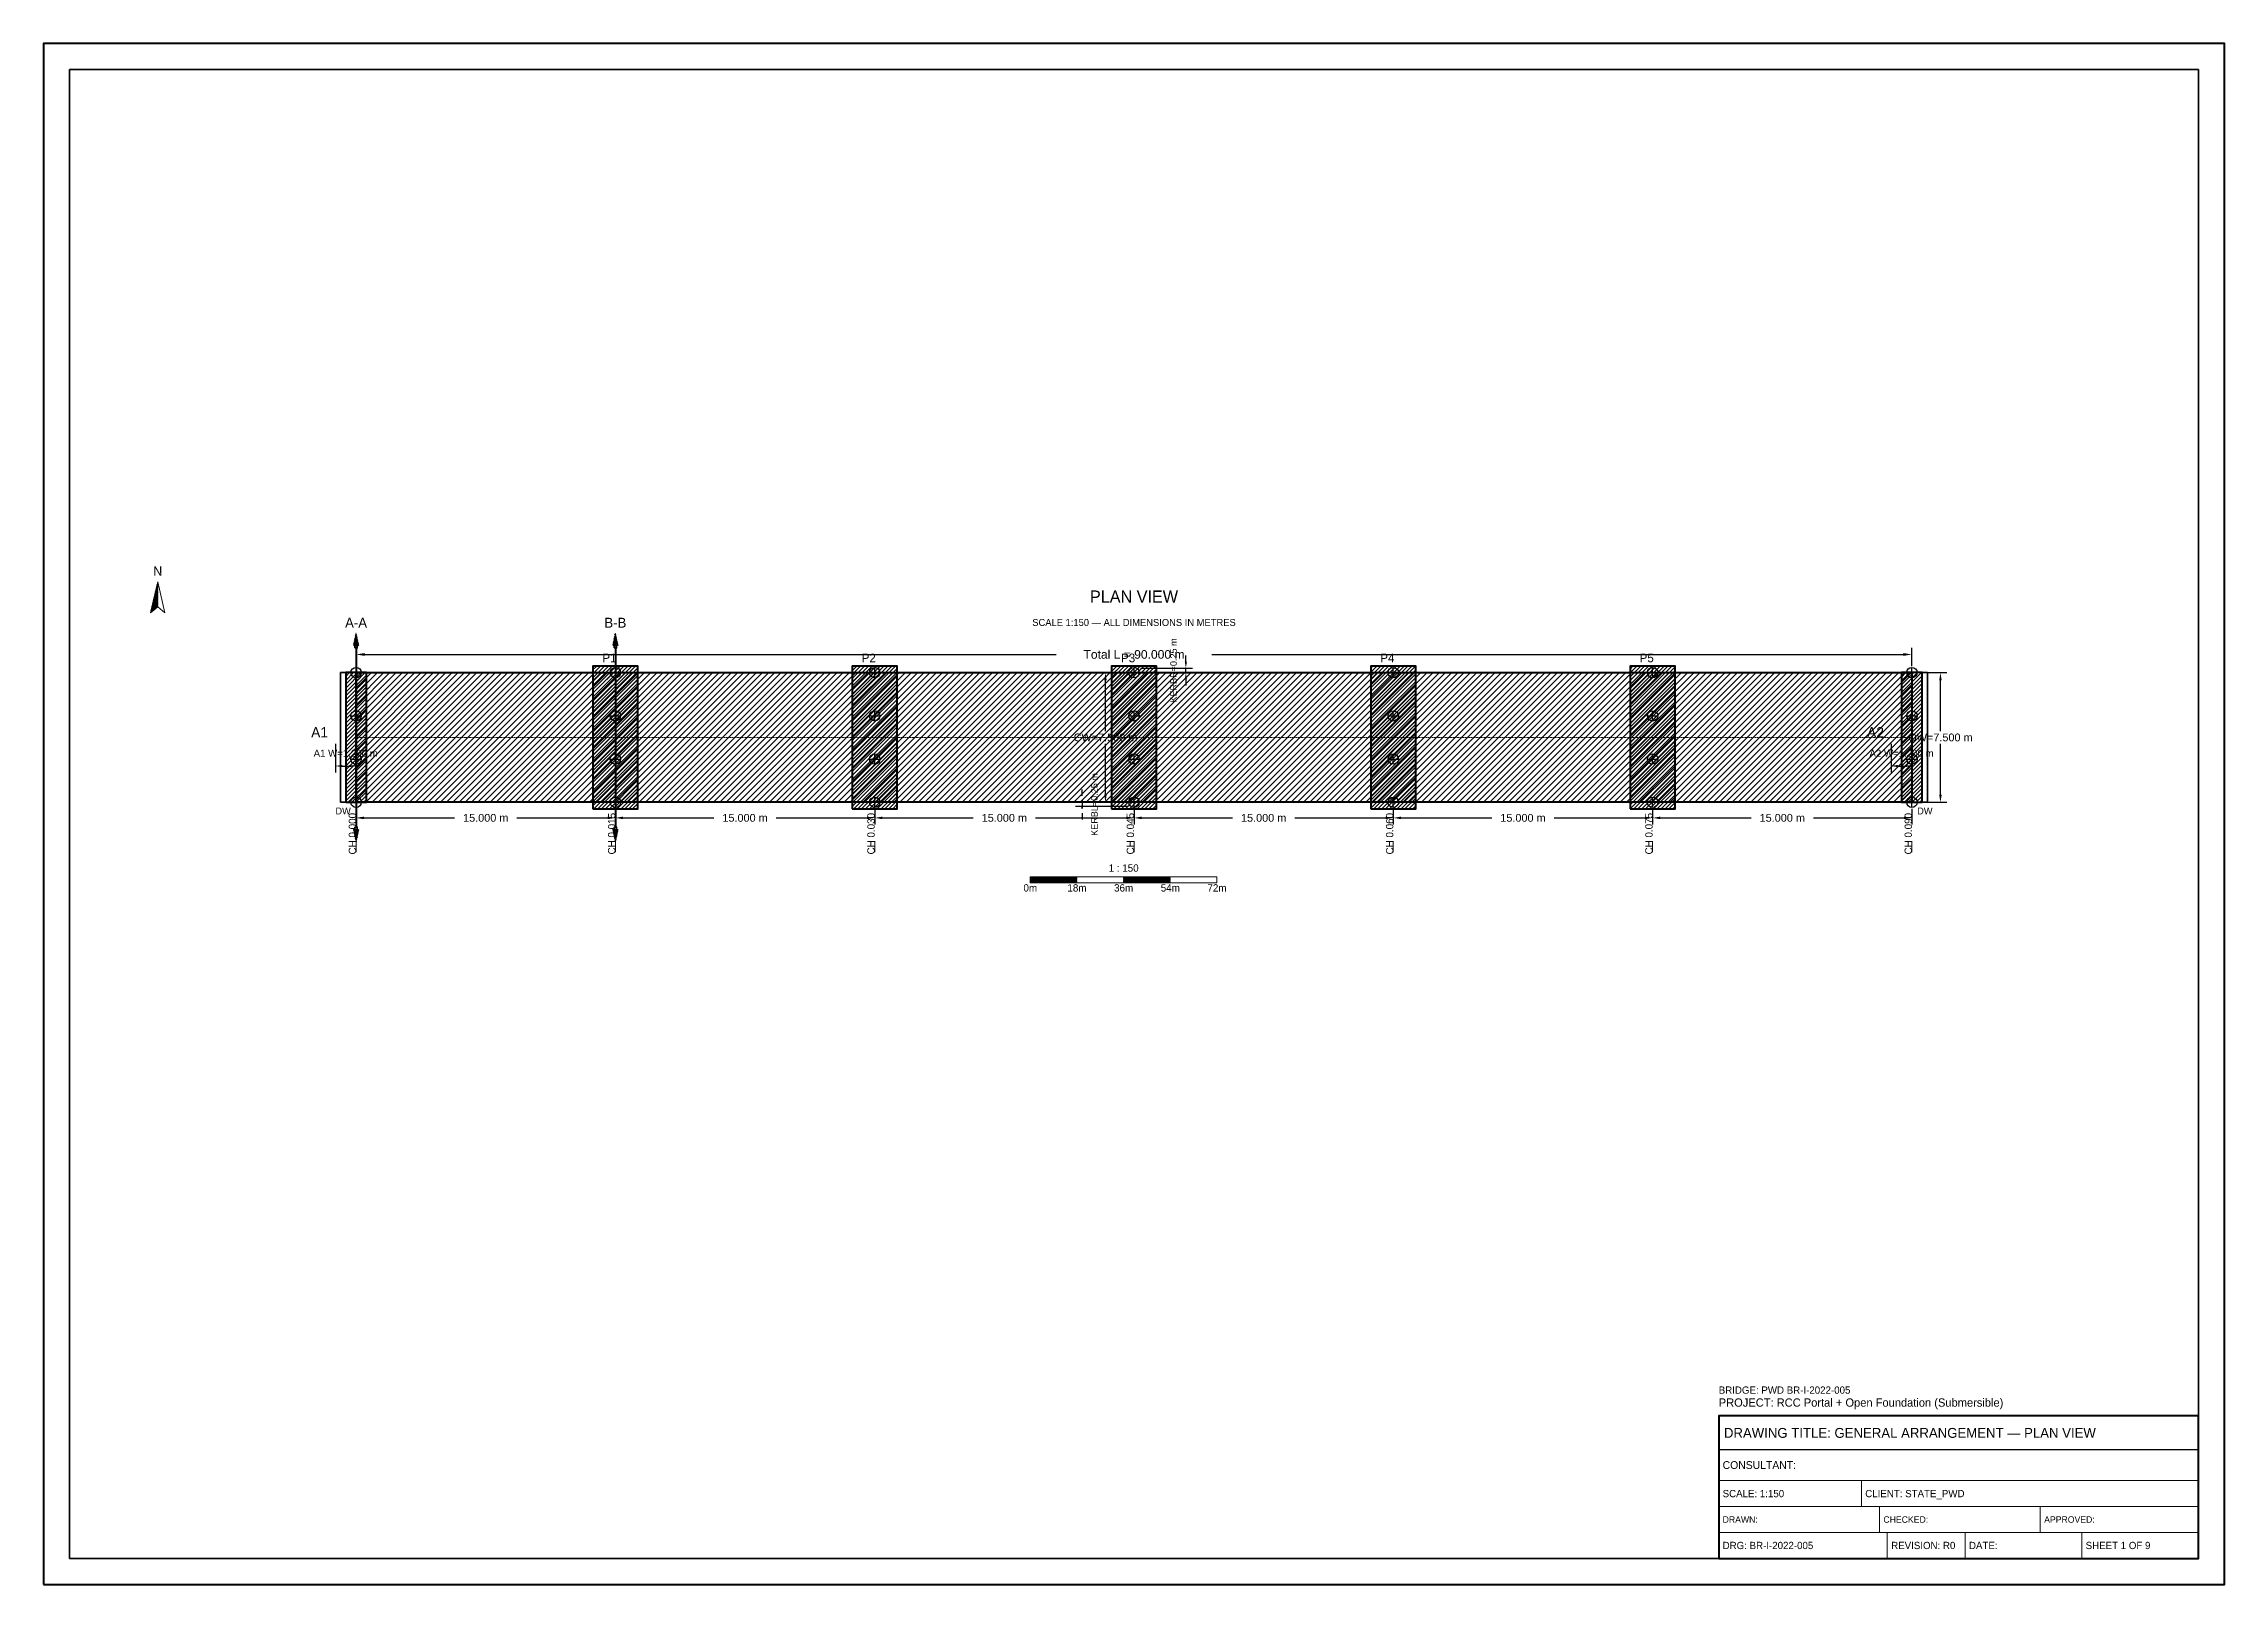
# Model space of a CAD drawing. Header units: metres. Extents: x 0 to 841, y 0 to 594.
import ezdxf
from ezdxf.enums import TextEntityAlignment as Align

# ---------------------------------------------------------------- set-up
doc = ezdxf.new("R2010")
doc.units = ezdxf.units.M
doc.linetypes.add('CENTER', pattern=[1.5, 0.75, -0.25, 0.25, -0.25])
doc.linetypes.add('DASHED', pattern=[0.5, 0.375, -0.125])
for name, color, linetype, lineweight in [('BORDER-INNER', 7, 'Continuous', 35), ('BORDER-OUTER', 7, 'Continuous', 70), ('CIVIL-CHAINAGE', 7, 'Continuous', 18), ('DIM-CHAINAGE', 3, 'Continuous', 18), ('DIM-LINEAR', 3, 'Continuous', 18), ('STRUC-CENTRE', 6, 'CENTER', 18), ('STRUC-HATCHING', 8, 'Continuous', 18), ('STRUC-OUTLINE', 1, 'Continuous', 50), ('STRUC-SECTION', 2, 'Continuous', 35), ('SUB-ABUT', 3, 'Continuous', 35), ('SUB-BEARING', 5, 'Continuous', 25), ('SUB-DIRT-WALL', 3, 'Continuous', 35), ('SUB-PIER', 2, 'Continuous', 35), ('SUPER-DECK', 2, 'Continuous', 50), ('SYM-NORTHARROW', 7, 'Continuous', 18), ('SYM-SCALE', 7, 'Continuous', 13), ('TEXT-GENERAL', 7, 'Continuous', 18), ('TEXT-HEADER', 7, 'Continuous', 25), ('TEXT-SPEC', 7, 'Continuous', 13), ('TEXT-TITLE', 7, 'Continuous', 25), ('TITLEBLK-BOX', 7, 'Continuous', 50), ('TITLEBLK-TEXT', 7, 'Continuous', 18)]:
    doc.layers.add(name, color=color, linetype=linetype, lineweight=lineweight)
doc.styles.add('BRIDGE_STD', font='Arial.ttf')
doc.dimstyles.new('pmb100', dxfattribs={"dimtxt": 2.5, "dimasz": 0.9375, "dimexe": 2.5, "dimexo": 2.5, "dimtad": 0, "dimtih": 1, "dimdec": 0, "dimtxsty": 'BRIDGE_STD', "dimcen": 2.5, "dimazin": 3, "dimtfac": 1, "dimtmove": 0, "dimatfit": 3})

msp = doc.modelspace()

# ---------------------------------------------------------------- hatches: boundary and pattern name
at = {"layer": 'STRUC-HATCHING'}
h = msp.add_hatch(dxfattribs=at)
h.set_pattern_fill('ANSI31', scale=0.533333)
h.paths.add_polyline_path([(120.5, 301.5), (720.5, 301.5), (720.5, 351.5), (120.5, 351.5)])
at = {"layer": 'STRUC-SECTION'}
h = msp.add_hatch(dxfattribs=at)
h.set_pattern_fill('SOLID')
h.paths.add_polyline_path([(119.45, 361.95), (121.55, 361.95), (120.5, 366.75)])
h = msp.add_hatch(dxfattribs=at)
h.set_pattern_fill('SOLID')
h.paths.add_polyline_path([(219.45, 361.95), (221.55, 361.95), (220.5, 366.75)])
h = msp.add_hatch(dxfattribs=at)
h.set_pattern_fill('SOLID')
h.paths.add_polyline_path([(119.45, 291.05), (121.55, 291.05), (120.5, 286.25)])
h = msp.add_hatch(dxfattribs=at)
h.set_pattern_fill('SOLID')
h.paths.add_polyline_path([(219.45, 291.05), (221.55, 291.05), (220.5, 286.25)])
at = {"layer": 'SUB-ABUT'}
h = msp.add_hatch(dxfattribs=at)
h.set_pattern_fill('ANSI31', scale=0.333333)
h.paths.add_polyline_path([(116.5, 301.5), (124.5, 301.5), (124.5, 351.5), (116.5, 351.5)])
h = msp.add_hatch(dxfattribs=at)
h.set_pattern_fill('ANSI31', scale=0.333333)
h.paths.add_polyline_path([(716.5, 301.5), (724.5, 301.5), (724.5, 351.5), (716.5, 351.5)])
at = {"layer": 'SUB-PIER'}
h = msp.add_hatch(dxfattribs=at)
h.set_pattern_fill('ANSI31', scale=0.333333)
h.paths.add_polyline_path([(211.83, 299), (229.17, 299), (229.17, 354), (211.83, 354)])
h = msp.add_hatch(dxfattribs=at)
h.set_pattern_fill('ANSI31', scale=0.333333)
h.paths.add_polyline_path([(311.83, 299), (329.17, 299), (329.17, 354), (311.83, 354)])
h = msp.add_hatch(dxfattribs=at)
h.set_pattern_fill('ANSI31', scale=0.333333)
h.paths.add_polyline_path([(411.83, 299), (429.17, 299), (429.17, 354), (411.83, 354)])
h = msp.add_hatch(dxfattribs=at)
h.set_pattern_fill('ANSI31', scale=0.333333)
h.paths.add_polyline_path([(511.83, 299), (529.17, 299), (529.17, 354), (511.83, 354)])
h = msp.add_hatch(dxfattribs=at)
h.set_pattern_fill('ANSI31', scale=0.333333)
h.paths.add_polyline_path([(611.83, 299), (629.17, 299), (629.17, 354), (611.83, 354)])
at = {"layer": 'SYM-NORTHARROW'}
h = msp.add_hatch(dxfattribs=at)
h.set_pattern_fill('SOLID')
h.paths.add_polyline_path([(44, 386.5), (41.2, 374.5), (44, 376.9)])
at = {"layer": 'SYM-SCALE'}
h = msp.add_hatch(dxfattribs=at)
h.set_pattern_fill('SOLID')
h.paths.add_polyline_path([(380.5, 270.5), (398.5, 270.5), (398.5, 272.77), (380.5, 272.77)])
h = msp.add_hatch(dxfattribs=at)
h.set_pattern_fill('SOLID')
h.paths.add_polyline_path([(416.5, 270.5), (434.5, 270.5), (434.5, 272.77), (416.5, 272.77)])

# ---------------------------------------------------------------- linework, layer by layer
at = {"layer": 'BORDER-INNER'}
msp.add_lwpolyline([(10, 10), (831, 10), (831, 584), (10, 584), (10, 10)], dxfattribs=at)
at = {"layer": 'BORDER-OUTER'}
msp.add_lwpolyline([(0, 0), (841, 0), (841, 594), (0, 594), (0, 0)], dxfattribs=at)
at = {"layer": 'CIVIL-CHAINAGE'}
for p, q in [((120.5, 286.5), (120.5, 282.25)), ((220.5, 286.5), (220.5, 282.25)), ((320.5, 286.5), (320.5, 282.25)), ((420.5, 286.5), (420.5, 282.25)), ((520.5, 286.5), (520.5, 282.25)), ((620.5, 286.5), (620.5, 282.25)), ((720.5, 286.5), (720.5, 282.25))]:
    msp.add_line(p, q, dxfattribs=at)
at = {"layer": 'STRUC-CENTRE'}
msp.add_line((120.5, 326.5), (720.5, 326.5), dxfattribs=at)
at = {"layer": 'STRUC-OUTLINE', "lineweight": 50}
msp.add_lwpolyline([(120.5, 301.5), (120.5, 351.5), (720.5, 351.5), (720.5, 301.5), (120.5, 301.5)], dxfattribs=at)
at = {"layer": 'STRUC-SECTION', "color": 1, "linetype": 'DASHED', "lineweight": 50}
for p, q in [((120.5, 361.5), (120.5, 291.5)), ((220.5, 361.5), (220.5, 291.5))]:
    msp.add_line(p, q, dxfattribs=at)
at = {"layer": 'STRUC-SECTION', "color": 1}
for points in [[(120.05, 361.05), (120.95, 361.05), (120.95, 361.95), (120.05, 361.95), (120.05, 361.05)], [(220.05, 361.05), (220.95, 361.05), (220.95, 361.95), (220.05, 361.95), (220.05, 361.05)], [(120.05, 291.05), (120.95, 291.05), (120.95, 291.95), (120.05, 291.95), (120.05, 291.05)], [(220.05, 291.05), (220.95, 291.05), (220.95, 291.95), (220.05, 291.95), (220.05, 291.05)]]:
    msp.add_lwpolyline(points, dxfattribs=at)
at = {"layer": 'SUB-ABUT', "lineweight": 40}
for points in [[(116.5, 301.5), (124.5, 301.5), (124.5, 351.5), (116.5, 351.5), (116.5, 301.5)], [(716.5, 301.5), (724.5, 301.5), (724.5, 351.5), (716.5, 351.5), (716.5, 301.5)]]:
    msp.add_lwpolyline(points, dxfattribs=at)
at = {"layer": 'SUB-BEARING'}
for p, q in [((120.5, 349.5), (120.5, 353.5)), ((220.5, 349.5), (220.5, 353.5)), ((320.5, 349.5), (320.5, 353.5)), ((420.5, 349.5), (420.5, 353.5)), ((520.5, 349.5), (520.5, 353.5)), ((620.5, 349.5), (620.5, 353.5)), ((720.5, 349.5), (720.5, 353.5)), ((118.5, 351.5), (122.5, 351.5)), ((218.5, 351.5), (222.5, 351.5)), ((318.5, 351.5), (322.5, 351.5)), ((418.5, 351.5), (422.5, 351.5)), ((518.5, 351.5), (522.5, 351.5)), ((618.5, 351.5), (622.5, 351.5)), ((718.5, 351.5), (722.5, 351.5)), ((120.5, 332.83), (120.5, 336.83)), ((220.5, 332.83), (220.5, 336.83)), ((320.5, 332.83), (320.5, 336.83)), ((420.5, 332.83), (420.5, 336.83)), ((520.5, 332.83), (520.5, 336.83)), ((620.5, 332.83), (620.5, 336.83)), ((720.5, 332.83), (720.5, 336.83)), ((118.5, 334.83), (122.5, 334.83)), ((218.5, 334.83), (222.5, 334.83)), ((318.5, 334.83), (322.5, 334.83)), ((418.5, 334.83), (422.5, 334.83)), ((518.5, 334.83), (522.5, 334.83)), ((618.5, 334.83), (622.5, 334.83)), ((718.5, 334.83), (722.5, 334.83)), ((120.5, 316.17), (120.5, 320.17)), ((220.5, 316.17), (220.5, 320.17)), ((320.5, 316.17), (320.5, 320.17)), ((420.5, 316.17), (420.5, 320.17)), ((520.5, 316.17), (520.5, 320.17)), ((620.5, 316.17), (620.5, 320.17)), ((720.5, 316.17), (720.5, 320.17)), ((118.5, 318.17), (122.5, 318.17)), ((218.5, 318.17), (222.5, 318.17)), ((318.5, 318.17), (322.5, 318.17)), ((418.5, 318.17), (422.5, 318.17)), ((518.5, 318.17), (522.5, 318.17)), ((618.5, 318.17), (622.5, 318.17)), ((718.5, 318.17), (722.5, 318.17)), ((120.5, 299.5), (120.5, 303.5)), ((220.5, 299.5), (220.5, 303.5)), ((320.5, 299.5), (320.5, 303.5)), ((420.5, 299.5), (420.5, 303.5)), ((520.5, 299.5), (520.5, 303.5)), ((620.5, 299.5), (620.5, 303.5)), ((720.5, 299.5), (720.5, 303.5)), ((118.5, 301.5), (122.5, 301.5)), ((218.5, 301.5), (222.5, 301.5)), ((318.5, 301.5), (322.5, 301.5)), ((418.5, 301.5), (422.5, 301.5)), ((518.5, 301.5), (522.5, 301.5)), ((618.5, 301.5), (622.5, 301.5)), ((718.5, 301.5), (722.5, 301.5))]:
    msp.add_line(p, q, dxfattribs=at)
for centre in [(120.5, 351.5), (220.5, 351.5), (320.5, 351.5), (420.5, 351.5), (520.5, 351.5), (620.5, 351.5), (720.5, 351.5), (120.5, 334.83), (220.5, 334.83), (320.5, 334.83), (420.5, 334.83), (520.5, 334.83), (620.5, 334.83), (720.5, 334.83), (120.5, 318.17), (220.5, 318.17), (320.5, 318.17), (420.5, 318.17), (520.5, 318.17), (620.5, 318.17), (720.5, 318.17), (120.5, 301.5), (220.5, 301.5), (320.5, 301.5), (420.5, 301.5), (520.5, 301.5), (620.5, 301.5), (720.5, 301.5)]:
    msp.add_circle(centre, 2, dxfattribs=at)
at = {"layer": 'SUB-DIRT-WALL', "lineweight": 35}
for points in [[(114.5, 301.5), (116.5, 301.5), (116.5, 351.5), (114.5, 351.5), (114.5, 301.5)], [(724.5, 301.5), (726.5, 301.5), (726.5, 351.5), (724.5, 351.5), (724.5, 301.5)]]:
    msp.add_lwpolyline(points, dxfattribs=at)
at = {"layer": 'SUB-PIER', "lineweight": 40}
for points in [[(211.83, 299), (229.17, 299), (229.17, 354), (211.83, 354), (211.83, 299)], [(311.83, 299), (329.17, 299), (329.17, 354), (311.83, 354), (311.83, 299)], [(411.83, 299), (429.17, 299), (429.17, 354), (411.83, 354), (411.83, 299)], [(511.83, 299), (529.17, 299), (529.17, 354), (511.83, 354), (511.83, 299)], [(611.83, 299), (629.17, 299), (629.17, 354), (611.83, 354), (611.83, 299)]]:
    msp.add_lwpolyline(points, dxfattribs=at)
at = {"layer": 'SUPER-DECK', "lineweight": 30}
msp.add_lwpolyline([(120.5, 301.5), (120.5, 351.5), (720.5, 351.5), (720.5, 301.5), (120.5, 301.5)], dxfattribs=at)
at = {"layer": 'SYM-NORTHARROW'}
msp.add_lwpolyline([(44, 386.5), (41.2, 374.5), (44, 376.9), (46.8, 374.5), (44, 386.5)], dxfattribs=at)
at = {"layer": 'SYM-SCALE'}
msp.add_lwpolyline([(380.5, 270.5), (452.5, 270.5), (452.5, 272.77), (380.5, 272.77), (380.5, 270.5)], dxfattribs=at)
at = {"layer": 'TITLEBLK-BOX', "lineweight": 50}
msp.add_lwpolyline([(646, 10), (831, 10), (831, 65), (646, 65), (646, 10)], dxfattribs=at)
at = {"layer": 'TITLEBLK-BOX', "lineweight": 30}
msp.add_lwpolyline([(646, 52), (831, 52), (831, 65), (646, 65), (646, 52)], dxfattribs=at)
at = {"layer": 'TITLEBLK-BOX', "lineweight": 18}
for points in [[(646, 40), (831, 40), (831, 52), (646, 52), (646, 40)], [(646, 30), (701, 30), (701, 40), (646, 40), (646, 30)], [(701, 30), (831, 30), (831, 40), (701, 40), (701, 30)], [(646, 20), (708, 20), (708, 30), (646, 30), (646, 20)], [(708, 20), (770, 20), (770, 30), (708, 30), (708, 20)], [(770, 20), (831, 20), (831, 30), (770, 30), (770, 20)], [(646, 10), (711, 10), (711, 20), (646, 20), (646, 10)], [(711, 10), (741, 10), (741, 20), (711, 20), (711, 10)], [(741, 10), (786, 10), (786, 20), (741, 20), (741, 10)], [(786, 10), (831, 10), (831, 20), (786, 20), (786, 10)]]:
    msp.add_lwpolyline(points, dxfattribs=at)

# ---------------------------------------------------------------- texts
at = {"layer": 'DIM-CHAINAGE'}
for s, p in [('CH 0.000', (120.5, 281.4)), ('CH 0.015', (220.5, 281.4)), ('CH 0.030', (320.5, 281.4)), ('CH 0.045', (420.5, 281.4)), ('CH 0.060', (520.5, 281.4)), ('CH 0.075', (620.5, 281.4)), ('CH 0.090', (720.5, 281.4))]:
    msp.add_text(s, height=2.833, rotation=90, dxfattribs=at).set_placement(p)
at = {"layer": 'SYM-NORTHARROW'}
msp.add_text('N', height=3.6, dxfattribs=at).set_placement((44, 388.9), align=Align.CENTER)
at = {"layer": 'TEXT-GENERAL'}
for s, height, p in [('P1', 3.333, (215.5, 355.5)), ('P2', 3.333, (315.5, 355.5)), ('P3', 3.333, (415.5, 355.5)), ('P4', 3.333, (515.5, 355.5)), ('P5', 3.333, (615.5, 355.5)), ('A1', 4, (103.17, 326.5)), ('A2', 4, (703.17, 326.5))]:
    msp.add_text(s, height=height, dxfattribs=at).set_placement(p)
for s, p in [('1 : 150', (416.5, 274.75)), ('0m', (380.5, 267.1)), ('18m', (398.5, 267.1)), ('36m', (416.5, 267.1)), ('54m', (434.5, 267.1)), ('72m', (452.5, 267.1))]:
    msp.add_text(s, height=2.833, dxfattribs=at).set_placement(p, align=Align.CENTER)
at = {"layer": 'TEXT-HEADER'}
msp.add_text('PLAN VIEW', height=4.667, dxfattribs=at).set_placement((420.5, 378.5), align=Align.CENTER)
at = {"layer": 'TEXT-HEADER', "color": 1}
for s, p in [('A-A', (120.5, 368.85)), ('B-B', (220.5, 368.85))]:
    msp.add_text(s, height=3.8, dxfattribs=at).set_placement(p, align=Align.CENTER)
at = {"layer": 'TEXT-SPEC', "color": 8}
msp.add_text('SCALE 1:150 — ALL DIMENSIONS IN METRES', height=2.7, dxfattribs=at).set_placement((420.5, 369.5), align=Align.CENTER)
at = {"layer": 'TEXT-SPEC'}
for p in [(115.5, 296.83), (725.5, 296.83)]:
    msp.add_text('DW', height=2.667, dxfattribs=at).set_placement(p, align=Align.CENTER)
at = {"layer": 'TEXT-TITLE'}
for s, height, p in [('PROJECT: RCC Portal + Open Foundation (Submersible)', 3.2, (646, 68.5)), ('DRAWING TITLE: GENERAL ARRANGEMENT — PLAN VIEW', 3.8, (648, 56.5))]:
    msp.add_text(s, height=height, dxfattribs=at).set_placement(p)
at = {"layer": 'TITLEBLK-TEXT'}
for s, height, p in [('BRIDGE: PWD BR-I-2022-005', 2.8, (646, 73.5)), ('CONSULTANT: ', 3, (647.5, 44.5)), ('SCALE: 1:150', 2.8, (647.5, 33.6)), ('CLIENT: STATE_PWD', 2.8, (702.5, 33.6)), ('DRAWN: ', 2.5, (647.5, 23.75)), ('CHECKED: ', 2.5, (709.5, 23.75)), ('APPROVED: ', 2.5, (771.5, 23.75)), ('DRG: BR-I-2022-005', 2.8, (647.5, 13.6)), ('REVISION: R0', 2.8, (712.5, 13.6)), ('DATE: ', 2.8, (742.5, 13.6)), ('SHEET 1 OF 9', 2.8, (787.5, 13.6))]:
    msp.add_text(s, height=height, dxfattribs=at).set_placement(p)

# ---------------------------------------------------------------- dimensions: what is measured, and where the dimension line sits
at = {"layer": 'DIM-LINEAR'}
for base, p1, p2, text, override in [((120.5, 358.5), (120.5, 351.5), (720.5, 351.5), 'Total L = 90.000 m', {"dimtxt": 3.333333, "dimasz": 3.333333, "dimgap": 1.333333, "dimclrt": 3}), ((112.5, 315.5), (112.5, 326.5), (120.5, 326.5), 'A1 W=1.200 m', {"dimtxt": 2.666667, "dimasz": 2.666667, "dimgap": 1.066667, "dimclrt": 3}), ((712.5, 315.5), (712.5, 326.5), (720.5, 326.5), 'A2 W=1.200 m', {"dimtxt": 2.666667, "dimasz": 2.666667, "dimgap": 1.066667, "dimclrt": 3}), ((120.5, 295.5), (120.5, 301.5), (220.5, 301.5), '15.000 m', {"dimtxt": 3, "dimasz": 3, "dimgap": 1.2, "dimclrt": 3}), ((220.5, 295.5), (220.5, 301.5), (320.5, 301.5), '15.000 m', {"dimtxt": 3, "dimasz": 3, "dimgap": 1.2, "dimclrt": 3}), ((320.5, 295.5), (320.5, 301.5), (420.5, 301.5), '15.000 m', {"dimtxt": 3, "dimasz": 3, "dimgap": 1.2, "dimclrt": 3}), ((420.5, 295.5), (420.5, 301.5), (520.5, 301.5), '15.000 m', {"dimtxt": 3, "dimasz": 3, "dimgap": 1.2, "dimclrt": 3}), ((520.5, 295.5), (520.5, 301.5), (620.5, 301.5), '15.000 m', {"dimtxt": 3, "dimasz": 3, "dimgap": 1.2, "dimclrt": 3}), ((620.5, 295.5), (620.5, 301.5), (720.5, 301.5), '15.000 m', {"dimtxt": 3, "dimasz": 3, "dimgap": 1.2, "dimclrt": 3})]:
    msp.add_linear_dim(base=base, p1=p1, p2=p2, text=text, dimstyle='pmb100', override=override, dxfattribs=at).render()
for base, p1, p2, text, override in [((440.5, 351.5), (420.5, 351.5), (420.5, 353.17), 'KERBR=0.25 m', {"dimtxt": 2.5, "dimasz": 2.5, "dimgap": 1, "dimclrt": 3}), ((409.5, 301.5), (420.5, 301.5), (420.5, 351.5), 'CW=7.500 m', {"dimtxt": 3, "dimasz": 3, "dimgap": 1.2, "dimclrt": 3}), ((731.5, 301.5), (720.5, 301.5), (720.5, 351.5), 'OW=7.500 m', {"dimtxt": 3, "dimasz": 3, "dimgap": 1.2, "dimclrt": 3}), ((400.5, 301.5), (420.5, 301.5), (420.5, 299.83), 'KERBL=0.25 m', {"dimtxt": 2.5, "dimasz": 2.5, "dimgap": 1, "dimclrt": 3})]:
    msp.add_linear_dim(base=base, p1=p1, p2=p2, angle=90, text=text, dimstyle='pmb100', override=override, dxfattribs=at).render()

doc.saveas('drawing.dxf')
